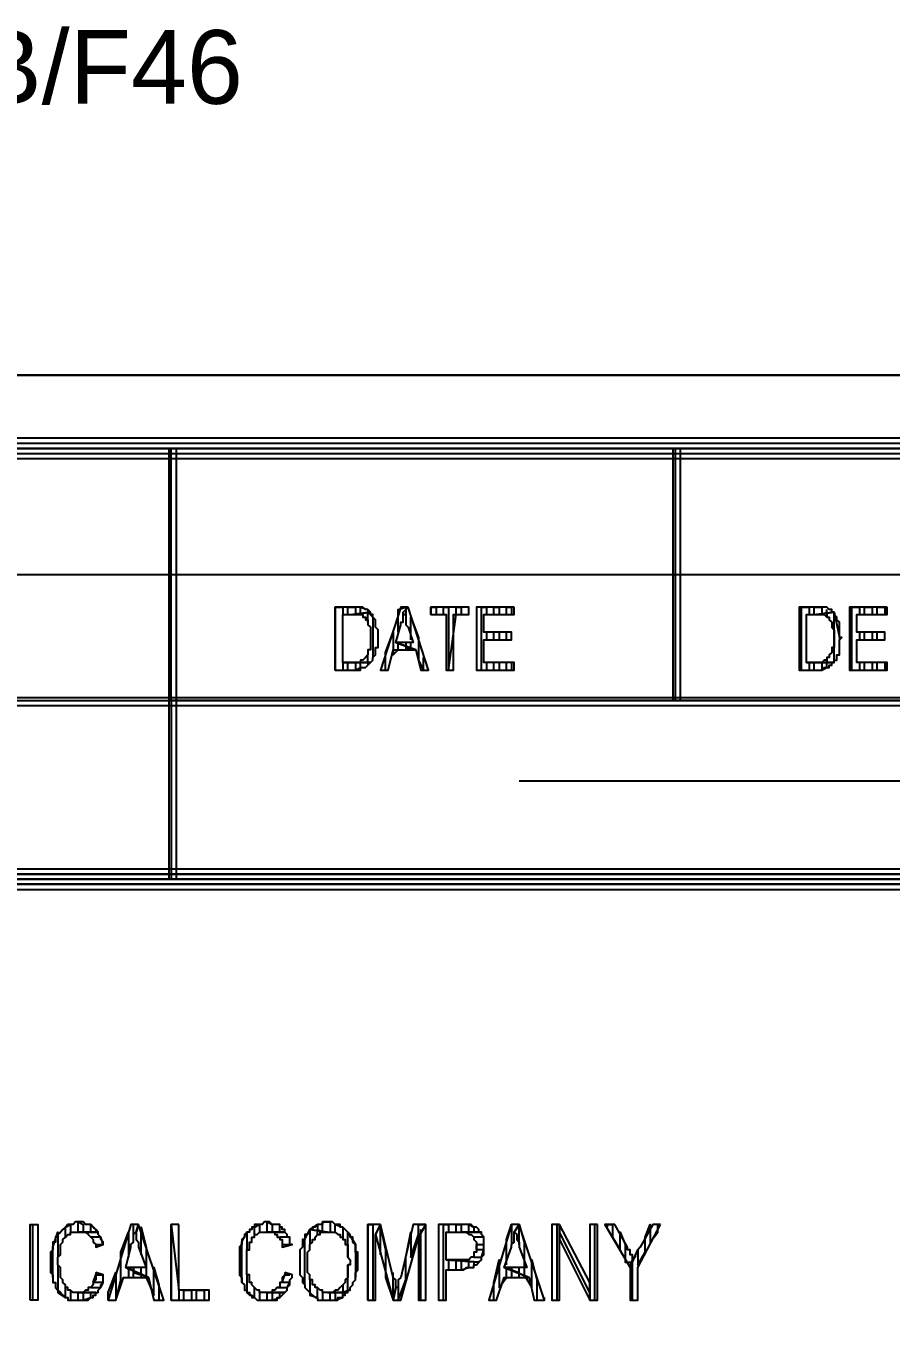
# Model space of a CAD drawing. Extents: x 0 to 594, y 0 to 420.
# Drawn here: x 458.2 to 492.5, y 47.3 to 98.9 of the extents above; entities that cross this region are included whole.
import ezdxf

# ---------------------------------------------------------------- set-up
doc = ezdxf.new("R2010")
doc.units = 0
doc.styles.add('HTX1', font='O8116901', dxfattribs={"width": 1.02})

msp = doc.modelspace()

# ---------------------------------------------------------------- linework, layer by layer
at = {"layer": 'GT_1', "flags": 128}
for points in [[(25, 10), (584, 10), (584, 85), (404, 85), (404, 410), (25, 410), (25, 10)], [(584, 85), (584, 410), (404, 410), (404, 85), (584, 85)], [(404, 82.5), (404, 81.7), (584, 81.7), (584, 82.5), (404, 82.5)], [(404, 81.9), (584, 81.9), (584, 82.1), (404, 82.1), (404, 82.3), (584, 82.3)], [(404, 82.1), (584, 82.1)], [(463.9, 72.1), (464.2, 72.1), (464.2, 82.1), (463.9, 82.1), (463.9, 72.1)], [(464, 72.1), (464, 82.1)], [(483.9, 72.1), (484.2, 72.1), (484.2, 82.1), (483.9, 82.1), (483.9, 72.1)], [(484, 72.1), (484, 82.1)], [(404, 77.1), (584, 77.1)], [(470.5, 73.3), (470.5, 75.8), (470.8, 75.8), (470.8, 75.5)], [(471.2, 75.8), (470.5, 75.8), (470.5, 73.3), (471.2, 73.3), (471.3, 73.3), (471.4, 73.3), (471.4, 73.3), (471.5, 73.3), (471.5, 73.4), (471.6, 73.4), (471.6, 73.4), (471.7, 73.4), (471.7, 73.4), (471.8, 73.5), (471.8, 73.5), (471.8, 73.5), (471.9, 73.6), (471.9, 73.6), (470.8, 73.6), (470.8, 75.5), (471.2, 75.5), (471.9, 75.6), (471.9, 75.6), (471.8, 75.7), (471.8, 75.7), (471.7, 75.7), (471.7, 75.7), (471.6, 75.8), (471.6, 75.8), (471.5, 75.8), (471.5, 75.8), (471.4, 75.8), (471.4, 75.8), (471.3, 75.8), (471.2, 75.8)], [(471, 75.5), (471, 75.8), (471.3, 75.8), (471.3, 75.5)], [(471.5, 75.5), (471.5, 75.8), (471.8, 75.7), (471.8, 75.6)], [(473.4, 75.8), (473.1, 75.8), (472.3, 73.3), (472.6, 73.3), (472.8, 74.1), (473.7, 74.1), (472.9, 74.4), (473.1, 75.1), (473.1, 75.2), (473.2, 75.2), (473.2, 75.3), (473.2, 75.4), (473.2, 75.4), (473.2, 75.5), (473.2, 75.6), (473.4, 75.8)], [(473.4, 75.8), (473.2, 75.6), (473.2, 75.5), (473.3, 75.5), (473.3, 75.4), (473.3, 75.3), (473.3, 75.3), (473.3, 75.2), (473.3, 75.1), (473.4, 75), (473.6, 74.4), (472.9, 74.4), (473.7, 74.1), (473.9, 73.3), (474.2, 73.3), (473.4, 75.8)], [(473, 74.8), (473, 75.7), (473.3, 75.8), (473.3, 75.7)], [(474.3, 75.5), (474.3, 75.8), (474.5, 75.8), (474.5, 75.5), (474.8, 75.5), (474.8, 75.8), (475, 75.8), (475, 73.3), (475.3, 75.5), (475.3, 75.8), (475.5, 75.8), (475.5, 75.5), (475.8, 75.5), (475.8, 75.8), (474.3, 75.8), (474.3, 75.5), (474.9, 75.5), (474.9, 73.3), (475.2, 73.3), (475.2, 75.5), (475.8, 75.5), (475.8, 75.8)], [(477.6, 75.8), (476.1, 75.8), (476.1, 73.3), (477.6, 73.3), (477.6, 73.6), (476.4, 73.6), (476.4, 74.5), (477.5, 74.5), (477.5, 74.8), (476.4, 74.8), (476.4, 75.5), (477.6, 75.5), (477.6, 75.8)], [(476.3, 73.3), (476.3, 75.8), (476.5, 75.8), (476.5, 75.5)], [(476.8, 75.5), (476.8, 75.8), (477, 75.8), (477, 75.5)], [(477.3, 75.5), (477.3, 75.8), (477.5, 75.8), (477.5, 75.5)], [(489.6, 75.8), (488.9, 75.8), (488.9, 73.3), (489.6, 73.3), (489.7, 73.3), (489.7, 73.3), (489.8, 73.3), (489.8, 73.3), (489.9, 73.4), (489.9, 73.4), (490, 73.4), (490, 73.4), (490.1, 73.4), (490.1, 73.5), (490.2, 73.5), (490.2, 73.5), (490.2, 73.6), (490.3, 73.6), (489.2, 73.6), (489.2, 75.5), (489.6, 75.5), (490.3, 75.6), (490.2, 75.6), (490.2, 75.7), (490.2, 75.7), (490.1, 75.7), (490.1, 75.7), (490, 75.8), (489.9, 75.8), (489.9, 75.8), (489.8, 75.8), (489.8, 75.8), (489.7, 75.8), (489.7, 75.8), (489.6, 75.8)], [(489, 73.3), (489, 75.8), (489.3, 75.8), (489.3, 75.5)], [(489.5, 75.5), (489.5, 75.8), (489.8, 75.8), (489.8, 75.5)], [(492.4, 75.8), (490.9, 75.8), (490.9, 73.3), (492.4, 73.3), (492.4, 73.6), (491.2, 73.6), (491.2, 74.5), (492.3, 74.5), (492.3, 74.8), (491.2, 74.8), (491.2, 75.5), (492.4, 75.5), (492.4, 75.8)], [(491, 73.3), (491, 75.8), (491.3, 75.8), (491.3, 75.5)], [(491.5, 75.5), (491.5, 75.8), (491.8, 75.8), (491.8, 75.5)], [(492, 75.5), (492, 75.8), (492.3, 75.8), (492.3, 75.5)], [(471.9, 75.6), (471.2, 75.5), (471.2, 75.5), (471.3, 75.5), (471.4, 75.5), (471.4, 75.5), (471.5, 75.5), (471.5, 75.5), (471.6, 75.5), (471.6, 75.5), (471.6, 75.4), (471.7, 75.4), (471.7, 75.4), (471.7, 75.3), (471.8, 75.3), (471.8, 75.2), (471.8, 75.1), (471.8, 75.1), (471.9, 75), (471.9, 75), (471.9, 74.9), (471.9, 74.8), (471.9, 74.8), (471.9, 74.7), (471.9, 74.6), (471.9, 74.5), (471.9, 74.4), (471.9, 74.4), (471.9, 74.3), (471.9, 74.2), (471.9, 74.2), (471.9, 74.1), (471.8, 74.1), (471.8, 74), (471.8, 74), (471.8, 73.9), (471.7, 73.8), (471.7, 73.8), (471.7, 73.8), (471.6, 73.7), (471.6, 73.7), (471.5, 73.7), (471.5, 73.7), (471.5, 73.6), (471.4, 73.6), (471.3, 73.6), (471.3, 73.6), (471.2, 73.6), (470.8, 73.6), (471.9, 73.6), (472, 73.7), (472, 73.7), (472, 73.8), (472, 73.8), (472.1, 73.9), (472.1, 73.9), (472.1, 74), (472.1, 74.1), (472.1, 74.1), (472.1, 74.2), (472.2, 74.2), (472.2, 74.3), (472.2, 74.4), (472.2, 74.4), (472.2, 74.5), (472.2, 74.6), (472.2, 74.6), (472.2, 74.7), (472.2, 74.8), (472.2, 74.9), (472.2, 74.9), (472.1, 75), (472.1, 75.1), (472.1, 75.1), (472.1, 75.2), (472.1, 75.2), (472.1, 75.3), (472, 75.4), (472, 75.4), (472, 75.5), (471.9, 75.5), (471.9, 75.6)], [(471.5, 75.5), (471.5, 75.5)], [(471.8, 75.2), (471.8, 75.6), (472, 75.4), (472, 73.8)], [(473.3, 75.7), (473.3, 75.3)], [(473.5, 74.5), (473.5, 75.4), (473.8, 74.6), (473.8, 73.7), (474, 73.3), (474, 73.8)], [(490.3, 75.6), (489.6, 75.5), (489.7, 75.5), (489.7, 75.5), (489.8, 75.5), (489.8, 75.5), (489.9, 75.5), (489.9, 75.5), (489.9, 75.5), (490, 75.4), (490, 75.4), (490.1, 75.4), (490.1, 75.3), (490.1, 75.3), (490.2, 75.2), (490.2, 75.1), (490.2, 75.1), (490.2, 75), (490.2, 75), (490.3, 74.9), (490.3, 74.8), (490.3, 74.8), (490.3, 74.7), (490.3, 74.6), (490.3, 74.5), (490.3, 74.4), (490.3, 74.4), (490.3, 74.3), (490.3, 74.2), (490.2, 74.2), (490.2, 74.1), (490.2, 74.1), (490.2, 74), (490.2, 74), (490.1, 73.9), (490.1, 73.8), (490.1, 73.8), (490, 73.8), (490, 73.7), (490, 73.7), (489.9, 73.7), (489.9, 73.7), (489.8, 73.6), (489.8, 73.6), (489.7, 73.6), (489.7, 73.6), (489.6, 73.6), (489.2, 73.6), (490.3, 73.6), (490.3, 73.7), (490.4, 73.7), (490.4, 73.8), (490.4, 73.8), (490.4, 73.9), (490.5, 73.9), (490.5, 74), (490.5, 74.1), (490.5, 74.1), (490.5, 74.2), (490.5, 74.2), (490.5, 74.3), (490.5, 74.4), (490.5, 74.4), (490.5, 74.5), (490.6, 74.6), (490.5, 74.6), (490.5, 74.7), (490.5, 74.8), (490.5, 74.9), (490.5, 74.9), (490.5, 75), (490.5, 75.1), (490.5, 75.1), (490.5, 75.2), (490.5, 75.2), (490.4, 75.3), (490.4, 75.4), (490.4, 75.4), (490.3, 75.5), (490.3, 75.5), (490.3, 75.6)], [(489.8, 75.5), (489.8, 75.5), (490, 75.6), (490, 75.4)], [(490, 75.6), (490, 75.7)], [(490, 73.8), (490, 73.6), (490.3, 73.6), (490.3, 75.6), (490.5, 74.6), (490.5, 74.5)], [(472.5, 73.3), (472.5, 74), (472.8, 74.8), (472.8, 73.9), (473, 74.1), (473, 74.3)], [(476.5, 74.8), (476.5, 74.5)], [(476.8, 74.5), (476.8, 74.8)], [(477, 74.8), (477, 74.5)], [(477.3, 74.5), (477.3, 74.8)], [(491.3, 74.8), (491.3, 74.5)], [(491.5, 74.5), (491.5, 74.8)], [(491.8, 74.8), (491.8, 74.5)], [(492, 74.5), (492, 74.8)], [(473, 74.3), (473, 74.4)], [(473.3, 74.4), (473.3, 74.2), (473.5, 74.1), (473.5, 74.4)], [(471.5, 73.7), (471.5, 73.6), (471.8, 73.6), (471.8, 73.9)], [(473.3, 74.2), (473.3, 74.1), (473.5, 74.1), (473.5, 74.1)], [(470.8, 73.6), (470.8, 73.3), (471, 73.3), (471, 73.6)], [(471.3, 73.6), (471.3, 73.3), (471.5, 73.4), (471.5, 73.6)], [(471.8, 73.6), (471.8, 73.5)], [(476.5, 73.6), (476.5, 73.3), (476.8, 73.3), (476.8, 73.6)], [(477, 73.6), (477, 73.3), (477.3, 73.3), (477.3, 73.6)], [(477.5, 73.6), (477.5, 73.3)], [(489.3, 73.6), (489.3, 73.3), (489.5, 73.3), (489.5, 73.6)], [(489.8, 73.6), (489.8, 73.6)], [(489.8, 73.6), (489.8, 73.3), (490, 73.4), (490, 73.6)], [(491.3, 73.6), (491.3, 73.3), (491.5, 73.3), (491.5, 73.6)], [(491.8, 73.6), (491.8, 73.3), (492, 73.3), (492, 73.6)], [(492.3, 73.6), (492.3, 73.3)], [(404, 72.2), (404, 71.9), (584, 71.9), (584, 72.2), (404, 72.2)], [(404, 72.1), (584, 72.1)], [(404, 72.1), (584, 72.1)], [(464.2, 72.1), (463.9, 72.1), (463.9, 65), (464.2, 65), (464.2, 72.1)], [(564, 72.1), (544, 72.1), (524, 72.1), (504, 72.1), (484, 72.1), (464, 72.1)], [(464, 72.1), (464, 65)], [(477.8, 68.9), (535.2, 68.9)], [(584, 64.6), (584, 65.4), (404, 65.4), (404, 64.6), (584, 64.6)], [(404, 65.4), (404, 64.6), (584, 64.6), (584, 65.4), (404, 65.4)], [(584, 65.2), (404, 65.2), (404, 65), (584, 65), (584, 64.8), (404, 64.8)], [(404, 64.8), (584, 64.8), (584, 65), (404, 65), (404, 65.2), (584, 65.2)], [(404, 65), (584, 65)], [(458.4, 48.3), (458.4, 51.3), (458.7, 51.3), (458.7, 48.3), (458.4, 48.3)], [(458.5, 48.3), (458.5, 51.3)], [(460.3, 51.4), (460.3, 51.4), (460.2, 51.4), (460.1, 51.3), (460.1, 51.3), (460, 51.3), (459.9, 51.3), (459.9, 51.3), (459.8, 51.2), (459.8, 51.2), (459.7, 51.1), (459.7, 51.1), (459.6, 51), (459.6, 51), (459.5, 50.9), (459.5, 50.9), (459.4, 50.8), (459.4, 50.7), (459.4, 50.7), (459.4, 50.6), (459.3, 50.6), (459.3, 50.5), (459.3, 50.4), (459.3, 50.4), (459.3, 50.3), (459.2, 50.2), (459.2, 50.1), (459.2, 50), (459.2, 49.9), (459.2, 49.8), (459.2, 49.8), (459.2, 49.7), (459.2, 49.6), (459.2, 49.5), (459.2, 49.4), (459.3, 49.3), (459.3, 49.3), (459.3, 49.2), (459.3, 49.1), (459.3, 49), (459.4, 49), (459.4, 48.9), (459.4, 48.8), (459.5, 48.7), (459.5, 48.7), (459.6, 48.6), (459.6, 48.6), (459.7, 48.5), (459.7, 48.5), (459.8, 48.4), (459.8, 48.4), (459.9, 48.4), (459.9, 48.3), (460, 48.3), (460.1, 48.3), (460.1, 48.3), (460.2, 48.3), (460.3, 48.3), (460.3, 48.3), (460.4, 48.3), (460.4, 48.3), (460.5, 48.3), (460.6, 48.3), (460.6, 48.3), (460.7, 48.3), (460.8, 48.4), (460.8, 48.4), (460.9, 48.4), (460.9, 48.5), (461, 48.5), (461, 48.6), (460.3, 48.6), (460.3, 48.6), (460.2, 48.6), (460.2, 48.6), (460.1, 48.6), (460, 48.7), (460, 48.7), (459.9, 48.7), (459.9, 48.8), (459.8, 48.8), (459.8, 48.9), (459.7, 49), (459.7, 49), (459.7, 49.1), (459.6, 49.2), (459.6, 49.3), (459.6, 49.3), (459.6, 49.4), (459.6, 49.5), (459.6, 49.6), (459.5, 49.7), (459.5, 49.8), (459.5, 49.8), (459.5, 49.9), (459.5, 50), (459.6, 50.1), (459.6, 50.2), (459.6, 50.3), (459.6, 50.3), (459.6, 50.4), (459.6, 50.5), (459.7, 50.6), (459.7, 50.6), (459.7, 50.7), (459.8, 50.8), (459.8, 50.8), (459.9, 50.9), (459.9, 50.9), (460, 50.9), (460, 51), (460.1, 51), (460.1, 51), (460.2, 51), (460.3, 51), (460.3, 51), (461.1, 51), (461, 51.1), (461, 51.1), (460.9, 51.2), (460.9, 51.2), (460.8, 51.3), (460.7, 51.3), (460.7, 51.3), (460.6, 51.3), (460.6, 51.3), (460.5, 51.4), (460.4, 51.4), (460.3, 51.4)], [(459.8, 50.8), (459.8, 51.2), (460, 51.3), (460, 51)], [(460.3, 51), (460.3, 51.4), (460.5, 51.3), (460.5, 51)], [(460.8, 51), (460.8, 51.3), (461, 51.1), (461, 51)], [(462.7, 51.3), (462.4, 51.3), (461.5, 48.3), (461.8, 48.3), (462.1, 49.2), (463.1, 49.2), (462.2, 49.6), (462.4, 50.4), (462.4, 50.5), (462.5, 50.6), (462.5, 50.7), (462.5, 50.8), (462.5, 50.8), (462.5, 50.9), (462.6, 51), (462.7, 51.3)], [(462.7, 51.3), (462.6, 51), (462.6, 50.9), (462.6, 50.9), (462.6, 50.8), (462.6, 50.7), (462.6, 50.7), (462.7, 50.6), (462.7, 50.5), (462.7, 50.4), (463, 49.6), (462.2, 49.6), (463.1, 49.2), (463.3, 48.3), (463.7, 48.3), (462.7, 51.3)], [(462.5, 50.9), (462.5, 51.3)], [(462.8, 50.1), (462.8, 51.2), (463, 50.4), (463, 49.2), (463.3, 48.5), (463.3, 49.6), (463.5, 48.9), (463.5, 48.3)], [(464, 48.3), (464, 51.3), (464.3, 48.7), (464.3, 48.3), (464.5, 48.3), (464.5, 48.7), (464.8, 48.7), (464.8, 48.3), (465, 48.3), (465, 48.7), (465.3, 48.7), (465.3, 48.3)], [(464.3, 51.3), (464, 51.3), (464, 48.3), (465.5, 48.3), (465.5, 48.7), (464.3, 48.7), (464.3, 51.3)], [(467.8, 51.4), (467.8, 51.4), (467.7, 51.4), (467.7, 51.4), (467.6, 51.3), (467.5, 51.3), (467.5, 51.3), (467.4, 51.3), (467.3, 51.3), (467.3, 51.2), (467.2, 51.2), (467.2, 51.1), (467.1, 51.1), (467.1, 51), (467, 51), (467, 50.9), (466.9, 50.9), (466.9, 50.8), (466.8, 50.7), (466.8, 50.7), (466.8, 50.6), (466.8, 50.6), (466.8, 50.5), (466.7, 50.4), (466.7, 50.4), (466.7, 50.3), (466.7, 50.2), (466.7, 50.1), (466.7, 50), (466.7, 49.9), (466.7, 49.8), (466.7, 49.8), (466.7, 49.7), (466.7, 49.6), (466.7, 49.5), (466.7, 49.4), (466.7, 49.3), (466.7, 49.3), (466.8, 49.2), (466.8, 49.1), (466.8, 49), (466.8, 49), (466.9, 48.9), (466.9, 48.8), (466.9, 48.7), (467, 48.7), (467, 48.6), (467.1, 48.6), (467.1, 48.5), (467.2, 48.5), (467.2, 48.4), (467.3, 48.4), (467.3, 48.4), (467.4, 48.3), (467.4, 48.3), (467.5, 48.3), (467.6, 48.3), (467.6, 48.3), (467.7, 48.3), (467.8, 48.3), (467.8, 48.3), (467.9, 48.3), (468, 48.3), (468, 48.3), (468.1, 48.3), (468.2, 48.3), (468.2, 48.4), (468.3, 48.4), (468.3, 48.4), (468.4, 48.5), (468.4, 48.5), (468.5, 48.6), (467.8, 48.6), (467.7, 48.6), (467.7, 48.6), (467.6, 48.6), (467.5, 48.6), (467.5, 48.7), (467.4, 48.7), (467.4, 48.7), (467.3, 48.8), (467.3, 48.8), (467.2, 48.9), (467.2, 49), (467.1, 49), (467.1, 49.1), (467.1, 49.2), (467.1, 49.3), (467, 49.3), (467, 49.4), (467, 49.5), (467, 49.6), (467, 49.7), (467, 49.8), (467, 49.8), (467, 49.9), (467, 50), (467, 50.1), (467, 50.2), (467, 50.3), (467.1, 50.3), (467.1, 50.4), (467.1, 50.5), (467.1, 50.6), (467.2, 50.6), (467.2, 50.7), (467.2, 50.8), (467.3, 50.8), (467.3, 50.9), (467.4, 50.9), (467.4, 50.9), (467.5, 51), (467.5, 51), (467.6, 51), (467.7, 51), (467.7, 51), (467.8, 51), (468.5, 51), (468.5, 51.1), (468.4, 51.1), (468.4, 51.2), (468.3, 51.2), (468.3, 51.3), (468.2, 51.3), (468.1, 51.3), (468.1, 51.3), (468, 51.3), (467.9, 51.4), (467.9, 51.4), (467.8, 51.4)], [(467.3, 50.8), (467.3, 51.2), (467.5, 51.3), (467.5, 51)], [(467.8, 51), (467.8, 51.4), (468, 51.3), (468, 51)], [(468.3, 51), (468.3, 51.2)], [(469.5, 51.1), (469.5, 51), (469.4, 50.9), (469.4, 50.9), (469.3, 50.9), (469.3, 50.8), (469.3, 50.7), (469.2, 50.7), (469.2, 50.6), (469.2, 50.5), (469.2, 50.5), (469.2, 50.4), (469.1, 50.3), (469.1, 50.2), (469.1, 50.1), (469.1, 50.1), (469.1, 50), (469.1, 49.9), (469.1, 49.8), (469.1, 49.8), (469.1, 49.7), (469.1, 49.6), (469.1, 49.5), (469.1, 49.4), (469.1, 49.3), (469.1, 49.3), (469.2, 49.2), (469.2, 49.1), (469.2, 49), (469.2, 49), (469.3, 48.9), (469.3, 48.9), (469.3, 48.8), (469.4, 48.7), (469.4, 48.7), (469.5, 48.6), (469.5, 48.6), (469.6, 48.5), (469.6, 48.5), (469.7, 48.4), (469.7, 48.4), (469.8, 48.4), (469.8, 48.3), (469.9, 48.3), (470, 48.3), (470, 48.3), (470.1, 48.3), (470.2, 48.3), (470.2, 48.3), (470.3, 48.3), (470.4, 48.3), (470.4, 48.3), (470.5, 48.3), (470.6, 48.3), (470.6, 48.4), (470.7, 48.4), (470.8, 48.4), (470.8, 48.5), (470.8, 48.5), (470.9, 48.5), (470.9, 48.6), (471, 48.6), (470.2, 48.6), (470.2, 48.6), (470.1, 48.6), (470, 48.6), (470, 48.7), (469.9, 48.7), (469.9, 48.7), (469.8, 48.8), (469.7, 48.8), (469.7, 48.9), (469.6, 48.9), (469.6, 48.9), (469.6, 49), (469.6, 49.1), (469.5, 49.1), (469.5, 49.2), (469.5, 49.3), (469.5, 49.3), (469.4, 49.4), (469.4, 49.5), (469.4, 49.6), (469.4, 49.7), (469.4, 49.8), (469.4, 49.9), (469.4, 50), (469.4, 50), (469.4, 50.1), (469.4, 50.2), (469.5, 50.3), (469.5, 50.4), (469.5, 50.5), (469.5, 50.5), (469.6, 50.6), (469.6, 50.6), (469.6, 50.7), (469.7, 50.7), (469.7, 50.8), (469.7, 50.8), (469.8, 50.9), (469.9, 50.9), (469.9, 51), (470, 51), (470, 51), (470.1, 51), (470.2, 51), (470.2, 51), (469.5, 51.1), (469.5, 51.1), (469.8, 51.3), (469.8, 51.1), (470, 51), (470, 51.4), (470.3, 51.4), (470.3, 51)], [(469.3, 48.9), (469.3, 50.7), (469.5, 51.1), (469.5, 50.5)], [(470.2, 51.4), (470.2, 51.4), (470.1, 51.4), (470, 51.4), (470, 51.3), (469.9, 51.3), (469.8, 51.3), (469.8, 51.3), (469.7, 51.2), (469.7, 51.2), (469.6, 51.2), (469.6, 51.1), (469.5, 51.1), (470.2, 51), (470.3, 51), (470.4, 51), (470.4, 51), (470.5, 51), (470.5, 51), (470.6, 50.9), (470.7, 50.9), (470.7, 50.8), (470.8, 50.8), (470.8, 50.7), (470.9, 50.7), (470.9, 50.6), (470.9, 50.5), (471, 50.5), (471, 50.4), (471, 50.3), (471, 50.2), (471, 50.2), (471, 50.1), (471, 50), (471.1, 49.9), (471.1, 49.8), (471.1, 49.7), (471, 49.7), (471, 49.6), (471, 49.5), (471, 49.4), (471, 49.3), (471, 49.2), (471, 49.2), (470.9, 49.1), (470.9, 49), (470.9, 49), (470.8, 48.9), (470.8, 48.9), (470.7, 48.8), (470.7, 48.8), (470.6, 48.7), (470.6, 48.7), (470.5, 48.7), (470.4, 48.6), (470.4, 48.6), (470.3, 48.6), (470.2, 48.6), (471, 48.6), (471, 48.7), (471.1, 48.7), (471.1, 48.8), (471.2, 48.9), (471.2, 48.9), (471.2, 49), (471.2, 49), (471.3, 49.1), (471.3, 49.2), (471.3, 49.2), (471.3, 49.3), (471.3, 49.4), (471.4, 49.5), (471.4, 49.6), (471.4, 49.6), (471.4, 49.7), (471.4, 49.8), (471.4, 49.9), (471.4, 50), (471.4, 50.1), (471.4, 50.2), (471.3, 50.2), (471.3, 50.3), (471.3, 50.4), (471.3, 50.5), (471.3, 50.5), (471.2, 50.6), (471.2, 50.6), (471.2, 50.7), (471.2, 50.8), (471.1, 50.8), (471.1, 50.9), (471, 51), (471, 51), (470.9, 51.1), (470.9, 51.1), (470.8, 51.2), (470.8, 51.2), (470.7, 51.2), (470.7, 51.3), (470.6, 51.3), (470.6, 51.3), (470.5, 51.3), (470.4, 51.4), (470.4, 51.4), (470.3, 51.4), (470.2, 51.4)], [(469.8, 50.9), (469.8, 51.1), (470, 51), (470, 51)], [(470.5, 51), (470.5, 51.3), (470.8, 51.2), (470.8, 50.8)], [(471.8, 48.3), (471.8, 51.3), (472, 51.3), (472, 48.3)], [(472.3, 51.3), (471.8, 51.3), (471.8, 48.3), (472.1, 48.3), (472.1, 50.9), (472.3, 51.3)], [(472.3, 51.3), (472.1, 50.9), (472.8, 48.3), (472.9, 48.8), (472.9, 48.8), (472.9, 48.8), (472.9, 48.9), (472.9, 49), (472.9, 49.1), (472.8, 49.2), (472.3, 51.3)], [(472.3, 50.1), (472.3, 51.2), (472.5, 50.3), (472.5, 49.2), (472.8, 48.3), (472.8, 49.4)], [(474.1, 51.3), (473.6, 51.3), (473.1, 49.2), (473, 49.1), (473, 49), (473, 49), (473, 48.9), (473, 48.8), (472.9, 48.8), (472.8, 48.3), (473.1, 48.3), (473.8, 50.8), (474.1, 51.3)], [(473, 49.1), (473, 48.3), (473.3, 49.1), (473.3, 50), (473.5, 51), (473.5, 50), (473.8, 50.9), (473.8, 51.3), (474, 51.3), (474, 51.3)], [(474.1, 51.3), (473.8, 50.8), (473.8, 48.3), (474.1, 48.3), (474.1, 51.3)], [(473.9, 48.3), (473.9, 51.1)], [(475.5, 51.3), (474.6, 51.3), (474.6, 48.3), (474.9, 48.3), (474.9, 49.5), (475.5, 49.5), (475.6, 49.5), (475.6, 49.5), (475.7, 49.6), (475.8, 49.6), (475.9, 49.6), (475.9, 49.6), (476, 49.6), (476, 49.7), (476.1, 49.7), (476.1, 49.7), (476.2, 49.8), (476.2, 49.8), (476.2, 49.8), (474.9, 49.9), (474.9, 51), (475.5, 51), (476.3, 51), (476.2, 51), (476.2, 51.1), (476.1, 51.2), (476.1, 51.2), (476.1, 51.2), (476, 51.2), (475.9, 51.3), (475.9, 51.3), (475.8, 51.3), (475.8, 51.3), (475.7, 51.3), (475.6, 51.3), (475.6, 51.3), (475.5, 51.3)], [(474.8, 48.3), (474.8, 51.3), (475, 51.3), (475, 51)], [(475.3, 51), (475.3, 51.3), (475.5, 51.3), (475.5, 51)], [(475.8, 51), (475.8, 51.3), (476, 51.2), (476, 51)], [(477.8, 51.3), (477.5, 51.3), (476.6, 48.3), (476.9, 48.3), (477.2, 49.2), (478.2, 49.2), (477.2, 49.6), (477.5, 50.4), (477.5, 50.5), (477.6, 50.6), (477.6, 50.7), (477.6, 50.8), (477.6, 50.8), (477.6, 50.9), (477.6, 51), (477.8, 51.3)], [(477.8, 51.3), (477.6, 51), (477.7, 50.9), (477.7, 50.9), (477.7, 50.8), (477.7, 50.7), (477.7, 50.7), (477.8, 50.6), (477.8, 50.5), (477.8, 50.4), (478.1, 49.6), (477.2, 49.6), (478.2, 49.2), (478.4, 48.3), (478.8, 48.3), (477.8, 51.3)], [(477.3, 49.7), (477.3, 50.7), (477.5, 51.3), (477.5, 50.5)], [(477.8, 51.3), (477.8, 51.3)], [(477.8, 50.5), (477.8, 51.3), (478, 50.6), (478, 49.6), (478, 49.3), (478.3, 48.8), (478.3, 49.9), (478.5, 49.1), (478.5, 48.3), (478.8, 48.3), (478.8, 48.4)], [(479.4, 51.3), (479.1, 51.3), (479.1, 48.3), (479.4, 48.3), (479.4, 50.7), (479.4, 51.3)], [(479.3, 48.3), (479.3, 51.3)], [(479.4, 51.3), (479.4, 50.7), (480.6, 48.3), (480.6, 49), (479.4, 51.3)], [(480.9, 51.3), (480.6, 51.3), (480.6, 49), (480.6, 48.3), (480.9, 48.3), (480.9, 51.3)], [(480.8, 48.3), (480.8, 51.3)], [(481.6, 51.3), (481.2, 51.3), (482.2, 49.6), (482.3, 49.9), (482.3, 50), (482.3, 50.1), (482.2, 50.1), (482.2, 50.2), (482.2, 50.3), (482.1, 50.3), (482.1, 50.4), (481.6, 51.3)], [(481.3, 51.2), (481.3, 51.3), (481.5, 51.3), (481.5, 50.8), (481.8, 50.3), (481.8, 51), (482, 50.5), (482, 49.8), (482.3, 49.8), (482.3, 50)], [(483.4, 51.3), (483.1, 51.3), (482.6, 50.4), (482.6, 50.4), (482.5, 50.3), (482.5, 50.2), (482.5, 50.2), (482.4, 50.1), (482.4, 50), (482.4, 50), (482.3, 49.9), (482.2, 49.6), (482.2, 48.3), (482.5, 48.3), (482.5, 49.6), (483.4, 51.3)], [(482.3, 48.3), (482.3, 49.8), (482.5, 50.3), (482.5, 49.7), (482.8, 50.2), (482.8, 50.8), (483, 51.3), (483, 50.6), (483.3, 51), (483.3, 51.3)], [(459.3, 49.2), (459.3, 50.4), (459.5, 51), (459.5, 50)], [(461.1, 51), (460.3, 51), (460.4, 51), (460.4, 51), (460.5, 51), (460.6, 51), (460.6, 51), (460.7, 50.9), (460.7, 50.9), (460.8, 50.8), (460.8, 50.8), (460.9, 50.7), (460.9, 50.7), (460.9, 50.6), (461, 50.5), (461, 50.4), (461.3, 50.5), (461.3, 50.5), (461.3, 50.6), (461.2, 50.7), (461.2, 50.8), (461.2, 50.8), (461.1, 50.9), (461.1, 51), (461.1, 51)], [(461, 50.5), (461.3, 50.5), (461.2, 50.8), (460.8, 50.8)], [(461.5, 48.3), (461.5, 48.6), (461.8, 49.4), (461.8, 48.3), (462, 49.1), (462, 50.2), (462.3, 51), (462.3, 50)], [(466.8, 49), (466.8, 50.6), (467, 51), (467, 50.3)], [(468.5, 51), (467.8, 51), (467.8, 51), (467.9, 51), (468, 51), (468, 51), (468.1, 51), (468.1, 50.9), (468.2, 50.9), (468.2, 50.8), (468.3, 50.8), (468.3, 50.7), (468.4, 50.7), (468.4, 50.6), (468.4, 50.5), (468.4, 50.4), (468.8, 50.5), (468.7, 50.5), (468.7, 50.6), (468.7, 50.7), (468.7, 50.8), (468.6, 50.8), (468.6, 50.9), (468.5, 51), (468.5, 51)], [(468.4, 50.5), (468.7, 50.5), (468.7, 50.8), (468.3, 50.8)], [(471, 50), (471, 51), (471.3, 50.5), (471.3, 49.2)], [(476.3, 51), (475.5, 51), (475.6, 51), (475.6, 51), (475.7, 51), (475.8, 50.9), (475.8, 50.9), (475.9, 50.9), (475.9, 50.9), (476, 50.8), (476, 50.8), (476, 50.7), (476.1, 50.6), (476.1, 50.5), (476.1, 50.4), (476.1, 50.4), (476.1, 50.3), (476.1, 50.2), (476, 50.2), (476, 50.1), (476, 50), (475.9, 50), (475.9, 50), (475.8, 49.9), (475.8, 49.9), (475.7, 49.9), (475.6, 49.9), (475.5, 49.9), (474.9, 49.9), (476.2, 49.8), (476.3, 49.9), (476.3, 50), (476.3, 50), (476.4, 50.1), (476.4, 50.2), (476.4, 50.3), (476.4, 50.4), (476.4, 50.5), (476.4, 50.5), (476.4, 50.6), (476.4, 50.7), (476.4, 50.8), (476.3, 50.9), (476.3, 50.9), (476.3, 51)], [(476, 50), (476.3, 50), (476.4, 50.3), (476.1, 50.3), (476.1, 50.5), (476.4, 50.5), (476.4, 50.8), (476, 50.8)], [(480.6, 48.6), (479.4, 51)], [(459.5, 49.7), (459.5, 48.6), (459.8, 48.4), (459.8, 48.9)], [(462.3, 49.5), (462.3, 49.6), (462.5, 49.6), (462.5, 49.4), (462.8, 49.3), (462.8, 49.6)], [(462.3, 49.5), (462.3, 49.2), (462.5, 49.2), (462.5, 49.4)], [(470.8, 48.9), (470.8, 48.6), (471, 48.7), (471, 49.7)], [(475, 49.9), (475, 49.5), (475.3, 49.5), (475.3, 49.9)], [(475.5, 49.9), (475.5, 49.5), (475.8, 49.6), (475.8, 49.9)], [(476, 49.8), (476, 49.7)], [(476.8, 48.3), (476.8, 49), (477, 49.9), (477, 48.8), (477.3, 49.2), (477.3, 49.5)], [(477.3, 49.5), (477.3, 49.6), (477.5, 49.6), (477.5, 49.5), (477.8, 49.4), (477.8, 49.6)], [(477.5, 49.5), (477.5, 49.2), (477.8, 49.2), (477.8, 49.4)], [(461, 49.4), (461, 49.3), (461, 49.2), (461, 49.1), (460.9, 49), (460.9, 49), (460.9, 48.9), (460.8, 48.8), (460.8, 48.8), (460.7, 48.8), (460.7, 48.7), (460.6, 48.7), (460.6, 48.7), (460.5, 48.6), (460.5, 48.6), (460.4, 48.6), (460.3, 48.6), (461, 48.6), (461.1, 48.6), (461.1, 48.7), (461.1, 48.7), (461.2, 48.8), (461.2, 48.9), (461.2, 48.9), (461.3, 49), (461.3, 49.1), (461.3, 49.2), (461.3, 49.3), (461, 49.4)], [(460.8, 48.8), (461.2, 48.8), (461.3, 49), (460.9, 49), (461, 49.3), (461.3, 49.3)], [(462.8, 49.3), (462.8, 49.2)], [(467, 49.3), (467, 48.6), (467.3, 48.4), (467.3, 48.8)], [(468.5, 49.4), (468.5, 49.3), (468.4, 49.2), (468.4, 49.1), (468.4, 49), (468.3, 49), (468.3, 48.9), (468.3, 48.8), (468.2, 48.8), (468.1, 48.7), (468.1, 48.7), (468, 48.7), (468, 48.6), (467.9, 48.6), (467.8, 48.6), (467.8, 48.6), (468.5, 48.6), (468.5, 48.6), (468.6, 48.7), (468.6, 48.7), (468.6, 48.8), (468.7, 48.9), (468.7, 48.9), (468.7, 49), (468.7, 49.1), (468.8, 49.2), (468.8, 49.3), (468.5, 49.4)], [(468.2, 48.8), (468.6, 48.8), (468.7, 49), (468.4, 49), (468.5, 49.3), (468.7, 49.3)], [(469.5, 49.1), (469.5, 48.5), (469.8, 48.4), (469.8, 48.8)], [(478, 49.3), (478, 49.2)], [(460, 48.7), (460, 48.3), (460.3, 48.3), (460.3, 48.6)], [(460.5, 48.6), (460.5, 48.3), (460.8, 48.4), (460.8, 48.6)], [(467.5, 48.6), (467.5, 48.3), (467.8, 48.3), (467.8, 48.6)], [(468, 48.6), (468, 48.3), (468.3, 48.4), (468.3, 48.6)], [(470, 48.6), (470, 48.3), (470.3, 48.3), (470.3, 48.6), (470.5, 48.6), (470.5, 48.3), (470.8, 48.4), (470.8, 48.6)], [(470.5, 48.6), (470.5, 48.7)]]:
    msp.add_lwpolyline(points, dxfattribs=at)

# ---------------------------------------------------------------- texts
at = {"layer": 'GT_1', "style": 'HTX1', "width": 1.02}
msp.add_text(',_ASTM_A216_WCB/F46', height=2.925, dxfattribs=at).set_placement((421.383, 95.771))

doc.saveas('drawing.dxf')
